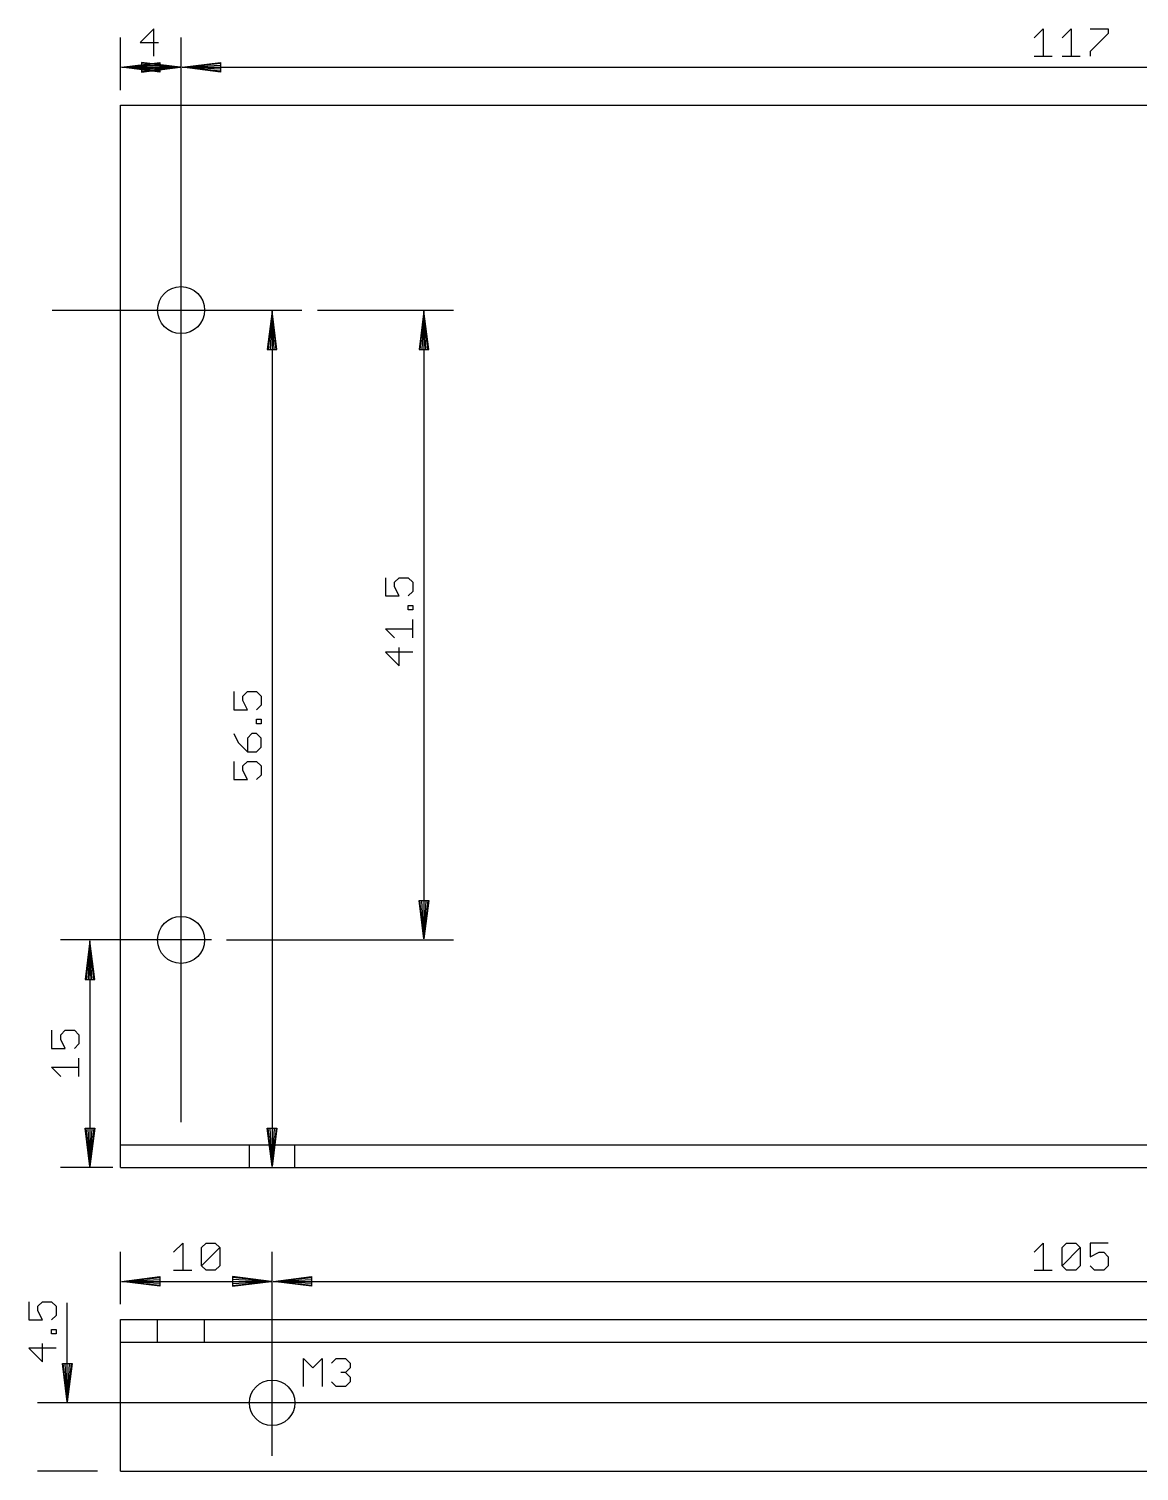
# Model space of a CAD drawing. Extents: x -9 to 622, y -48 to 444.
# Drawn here: x 344 to 417.1, y 291.5 to 386.5 of the extents above; entities that cross this region are included whole.
import ezdxf

# ---------------------------------------------------------------- set-up
doc = ezdxf.new("R2010")
doc.units = 0
doc.layers.add('20', color=7, linetype='CONTINUOUS')
doc.layers.add('47', color=2, linetype='CONTINUOUS')

msp = doc.modelspace()

# ---------------------------------------------------------------- linework, layer by layer
at = {"layer": '20'}
for p, q in [((350, 381.5), (475, 381.5)), ((350, 313), (350, 381.5)), ((350, 313), (358.5, 313)), ((350, 311.5), (350, 313)), ((358.5, 313), (361.5, 313)), ((358.5, 311.5), (358.5, 313)), ((361.5, 313), (463.5, 313)), ((361.5, 311.5), (361.5, 313)), ((350, 311.5), (358.5, 311.5)), ((358.5, 311.5), (361.5, 311.5)), ((361.5, 311.5), (463.5, 311.5)), ((350, 301.5), (352.45, 301.5)), ((350, 300), (350, 301.5)), ((352.45, 301.5), (355.55, 301.5)), ((352.45, 300), (352.45, 301.5)), ((355.55, 301.5), (469.45, 301.5)), ((355.55, 300), (355.55, 301.5)), ((350, 300), (352.45, 300)), ((350, 291.5), (350, 300)), ((352.45, 300), (355.55, 300)), ((355.55, 300), (469.45, 300)), ((350, 291.5), (475, 291.5))]:
    msp.add_line(p, q, dxfattribs=at)
for centre, radius in [((354, 368), 1.55), ((354, 326.5), 1.55), ((360, 296), 1.5)]:
    msp.add_circle(centre, radius, dxfattribs=at)
at = {"layer": '47'}
for p, q in [((350, 382.5), (350, 385.95)), ((352.2064, 386.5299), (351.3072, 385.6308)), ((352.2064, 384.7316), (352.2064, 386.5299)), ((354, 314.5), (354, 385.95)), ((354, 383.5), (354, 385.95)), ((410.2139, 385.9305), (410.8134, 386.5299)), ((410.8134, 386.5299), (410.8134, 384.7316)), ((412.0555, 385.9305), (412.6549, 386.5299)), ((412.6549, 386.5299), (412.6549, 384.7316)), ((413.8971, 386.5299), (415.096, 386.5299)), ((415.096, 386.2302), (413.8971, 385.0313)), ((415.096, 386.5299), (415.096, 386.2302)), ((351.3072, 385.6308), (352.5061, 385.6308)), ((413.8971, 385.0313), (413.8971, 384.7316)), ((350.065, 384), (352.6, 384.3192)), ((350.065, 384), (352.6, 384.26)), ((350.065, 384), (352.6, 384.13)), ((350.065, 384), (353.935, 384)), ((352.6, 383.6808), (350.065, 384)), ((352.6, 383.87), (350.065, 384)), ((352.6, 383.74), (350.065, 384)), ((353.935, 384), (351.4, 384.3192)), ((351.4, 384.3192), (351.4, 383.6808)), ((353.935, 384), (351.4, 384.26)), ((353.935, 384), (351.4, 384.13)), ((351.4, 383.6808), (353.935, 384)), ((351.4, 383.87), (353.935, 384)), ((351.4, 383.74), (353.935, 384)), ((352.6, 384.3192), (352.6, 383.6808)), ((354.065, 384), (356.6, 384.3192)), ((354.065, 384), (356.6, 384.26)), ((354.065, 384), (356.6, 384.13)), ((354.065, 384), (470.935, 384)), ((356.6, 383.6808), (354.065, 384)), ((356.6, 383.87), (354.065, 384)), ((356.6, 383.74), (354.065, 384)), ((356.6, 384.3192), (356.6, 383.6808)), ((410.2139, 384.7316), (411.4128, 384.7316)), ((412.0555, 384.7316), (413.2544, 384.7316)), ((345.5, 368), (361.95, 368)), ((360, 367.935), (359.6808, 365.4)), ((360, 367.935), (359.74, 365.4)), ((360, 367.935), (359.87, 365.4)), ((360, 367.935), (360, 311.565)), ((360.3192, 365.4), (360, 367.935)), ((360.13, 365.4), (360, 367.935)), ((360.26, 365.4), (360, 367.935)), ((363, 368), (371.95, 368)), ((370, 367.935), (369.6808, 365.4)), ((370, 367.935), (369.74, 365.4)), ((370, 367.935), (369.87, 365.4)), ((370, 367.935), (370, 326.565)), ((370.3192, 365.4), (370, 367.935)), ((370.13, 365.4), (370, 367.935)), ((370.26, 365.4), (370, 367.935)), ((359.6808, 365.4), (360.3192, 365.4)), ((369.6808, 365.4), (370.3192, 365.4)), ((367.4701, 350.3651), (367.4701, 349.1662)), ((368.0695, 350.0654), (368.3692, 350.3651)), ((368.0695, 349.7656), (368.0695, 350.0654)), ((368.3692, 349.1662), (368.0695, 349.7656)), ((368.3692, 350.3651), (368.9687, 350.3651)), ((368.9687, 350.3651), (369.2684, 350.0654)), ((369.2684, 350.0654), (369.2684, 349.4659)), ((367.4701, 349.1662), (368.3692, 349.1662)), ((369.2684, 349.4659), (368.9687, 349.1662)), ((368.9687, 348.2454), (368.9687, 348.5451)), ((368.9687, 348.5451), (369.2684, 348.5451)), ((369.2684, 348.2454), (368.9687, 348.2454)), ((369.2684, 348.5451), (369.2684, 348.2454)), ((368.0695, 346.4038), (367.4701, 347.0033)), ((367.4701, 347.0033), (369.2684, 347.0033)), ((369.2684, 346.4038), (369.2684, 347.6027)), ((369.2684, 345.4614), (367.4701, 345.4614)), ((367.4701, 345.4614), (368.3692, 344.5623)), ((368.3692, 344.5623), (368.3692, 345.7612)), ((357.4701, 342.8651), (357.4701, 341.6662)), ((358.0695, 342.5654), (358.3692, 342.8651)), ((358.0695, 342.2656), (358.0695, 342.5654)), ((358.3692, 341.6662), (358.0695, 342.2656)), ((358.3692, 342.8651), (358.9687, 342.8651)), ((358.9687, 342.8651), (359.2684, 342.5654)), ((359.2684, 342.5654), (359.2684, 341.9659)), ((357.4701, 341.6662), (358.3692, 341.6662)), ((359.2684, 341.9659), (358.9687, 341.6662)), ((358.9687, 340.7454), (358.9687, 341.0451)), ((358.9687, 341.0451), (359.2684, 341.0451)), ((359.2684, 340.7454), (358.9687, 340.7454)), ((359.2684, 341.0451), (359.2684, 340.7454)), ((357.4701, 340.1027), (357.7698, 339.5033)), ((357.7698, 339.5033), (358.3692, 338.9038)), ((358.669, 340.1027), (358.3692, 339.803)), ((358.3692, 339.803), (358.3692, 338.9038)), ((358.9687, 340.1027), (358.669, 340.1027)), ((359.2684, 339.803), (358.9687, 340.1027)), ((359.2684, 339.2036), (359.2684, 339.803)), ((358.3692, 338.9038), (358.9687, 338.9038)), ((358.9687, 338.9038), (359.2684, 339.2036)), ((357.4701, 338.2612), (357.4701, 337.0623)), ((358.0695, 337.9614), (358.3692, 338.2612)), ((358.0695, 337.6617), (358.0695, 337.9614)), ((358.3692, 337.0623), (358.0695, 337.6617)), ((358.3692, 338.2612), (358.9687, 338.2612)), ((358.9687, 338.2612), (359.2684, 337.9614)), ((359.2684, 337.362), (358.9687, 337.0623)), ((359.2684, 337.9614), (359.2684, 337.362)), ((357.4701, 337.0623), (358.3692, 337.0623)), ((370, 326.565), (369.6808, 329.1)), ((369.6808, 329.1), (370.3192, 329.1)), ((370, 326.565), (369.74, 329.1)), ((370, 326.565), (369.87, 329.1)), ((370.3192, 329.1), (370, 326.565)), ((370.13, 329.1), (370, 326.565)), ((370.26, 329.1), (370, 326.565)), ((356, 326.5), (346.05, 326.5)), ((348, 326.435), (347.6808, 323.9)), ((348, 326.435), (347.74, 323.9)), ((348, 326.435), (347.87, 323.9)), ((348, 326.435), (348, 311.565)), ((348.3192, 323.9), (348, 326.435)), ((348.13, 323.9), (348, 326.435)), ((348.26, 323.9), (348, 326.435)), ((357, 326.5), (371.95, 326.5)), ((347.6808, 323.9), (348.3192, 323.9)), ((345.4701, 320.5488), (345.4701, 319.3499)), ((346.0695, 320.2491), (346.3692, 320.5488)), ((346.3692, 320.5488), (346.9687, 320.5488)), ((346.9687, 320.5488), (347.2684, 320.2491)), ((345.4701, 319.3499), (346.3692, 319.3499)), ((346.0695, 319.9494), (346.0695, 320.2491)), ((346.3692, 319.3499), (346.0695, 319.9494)), ((347.2684, 319.6496), (346.9687, 319.3499)), ((347.2684, 320.2491), (347.2684, 319.6496)), ((347.2684, 317.5083), (347.2684, 318.7072)), ((346.0695, 317.5083), (345.4701, 318.1078)), ((345.4701, 318.1078), (347.2684, 318.1078)), ((348, 311.565), (347.6808, 314.1)), ((347.6808, 314.1), (348.3192, 314.1)), ((348, 311.565), (347.74, 314.1)), ((348, 311.565), (347.87, 314.1)), ((348.3192, 314.1), (348, 311.565)), ((348.13, 314.1), (348, 311.565)), ((348.26, 314.1), (348, 311.565)), ((360, 311.565), (359.6808, 314.1)), ((359.6808, 314.1), (360.3192, 314.1)), ((360, 311.565), (359.74, 314.1)), ((360, 311.565), (359.87, 314.1)), ((360.3192, 314.1), (360, 311.565)), ((360.13, 314.1), (360, 311.565)), ((360.26, 314.1), (360, 311.565)), ((349.5, 311.5), (346.05, 311.5)), ((358.5, 311.5), (361.95, 311.5)), ((353.5083, 305.9305), (354.1078, 306.5299)), ((354.1078, 306.5299), (354.1078, 304.7316)), ((355.3499, 306.2302), (355.6496, 306.5299)), ((355.3499, 305.0313), (355.3499, 306.2302)), ((355.3499, 305.0313), (356.5488, 306.2302)), ((355.6496, 306.5299), (356.2491, 306.5299)), ((356.2491, 306.5299), (356.5488, 306.2302)), ((356.5488, 306.2302), (356.5488, 305.0313)), ((410.2139, 305.9305), (410.8134, 306.5299)), ((410.8134, 306.5299), (410.8134, 304.7316)), ((412.0555, 306.2302), (412.3552, 306.5299)), ((412.0555, 305.0313), (412.0555, 306.2302)), ((412.0555, 305.0313), (413.2544, 306.2302)), ((412.3552, 306.5299), (412.9547, 306.5299)), ((412.9547, 306.5299), (413.2544, 306.2302)), ((413.2544, 306.2302), (413.2544, 305.0313)), ((415.096, 306.5299), (413.8971, 306.5299)), ((413.8971, 306.5299), (413.8971, 305.6308)), ((350, 302.5), (350, 305.95)), ((360, 292.5), (360, 305.95)), ((360, 302.5), (360, 305.95)), ((413.8971, 305.6308), (414.4965, 305.9305)), ((414.4965, 305.9305), (414.7962, 305.9305)), ((414.7962, 305.9305), (415.096, 305.6308)), ((415.096, 305.6308), (415.096, 305.0313)), ((350.065, 304), (352.6, 304.3192)), ((350.065, 304), (352.6, 304.26)), ((350.065, 304), (352.6, 304.13)), ((352.6, 304.3192), (352.6, 303.6808)), ((353.5083, 304.7316), (354.7072, 304.7316)), ((355.6496, 304.7316), (355.3499, 305.0313)), ((356.2491, 304.7316), (355.6496, 304.7316)), ((356.5488, 305.0313), (356.2491, 304.7316)), ((359.935, 304), (357.4, 304.3192)), ((357.4, 304.3192), (357.4, 303.6808)), ((359.935, 304), (357.4, 304.26)), ((359.935, 304), (357.4, 304.13)), ((360.065, 304), (362.6, 304.3192)), ((360.065, 304), (362.6, 304.26)), ((360.065, 304), (362.6, 304.13)), ((362.6, 304.3192), (362.6, 303.6808)), ((410.2139, 304.7316), (411.4128, 304.7316)), ((412.3552, 304.7316), (412.0555, 305.0313)), ((412.9547, 304.7316), (412.3552, 304.7316)), ((413.2544, 305.0313), (412.9547, 304.7316)), ((414.1968, 304.7316), (413.8971, 305.0313)), ((414.7962, 304.7316), (414.1968, 304.7316)), ((415.096, 305.0313), (414.7962, 304.7316)), ((350.065, 304), (359.935, 304)), ((352.6, 303.6808), (350.065, 304)), ((352.6, 303.87), (350.065, 304)), ((352.6, 303.74), (350.065, 304)), ((357.4, 303.6808), (359.935, 304)), ((357.4, 303.87), (359.935, 304)), ((357.4, 303.74), (359.935, 304)), ((360.065, 304), (464.935, 304)), ((362.6, 303.6808), (360.065, 304)), ((362.6, 303.87), (360.065, 304)), ((362.6, 303.74), (360.065, 304)), ((343.9701, 302.6628), (343.9701, 301.464)), ((344.5695, 302.3631), (344.8692, 302.6628)), ((344.5695, 302.0634), (344.5695, 302.3631)), ((344.8692, 302.6628), (345.4687, 302.6628)), ((345.4687, 302.6628), (345.7684, 302.3631)), ((345.7684, 302.3631), (345.7684, 301.7637)), ((346.5, 296.065), (346.5, 302.5809)), ((343.9701, 301.464), (344.8692, 301.464)), ((344.8692, 301.464), (344.5695, 302.0634)), ((345.7684, 301.7637), (345.4687, 301.464)), ((345.4687, 300.5432), (345.4687, 300.8429)), ((345.4687, 300.8429), (345.7684, 300.8429)), ((345.7684, 300.5432), (345.4687, 300.5432)), ((345.7684, 300.8429), (345.7684, 300.5432)), ((345.7684, 299.6008), (343.9701, 299.6008)), ((343.9701, 299.6008), (344.8692, 298.7016)), ((344.8692, 298.7016), (344.8692, 299.9005)), ((346.5, 296.065), (346.1808, 298.6)), ((346.1808, 298.6), (346.8192, 298.6)), ((346.5, 296.065), (346.24, 298.6)), ((346.5, 296.065), (346.37, 298.6)), ((346.8192, 298.6), (346.5, 296.065)), ((346.63, 298.6), (346.5, 296.065)), ((346.76, 298.6), (346.5, 296.065)), ((362.0762, 297.0762), (362.0762, 298.9254)), ((362.0762, 298.9254), (362.6926, 298.309)), ((362.6926, 298.309), (363.309, 298.9254)), ((363.309, 298.9254), (363.309, 297.0762)), ((363.9178, 298.6172), (364.226, 298.9254)), ((364.226, 298.9254), (364.8424, 298.9254)), ((364.8424, 298.9254), (365.1506, 298.6172)), ((365.1506, 298.6172), (365.1506, 298.309)), ((364.8424, 298.0008), (364.5342, 298.0008)), ((365.1506, 298.309), (364.8424, 298.0008)), ((364.8424, 298.0008), (365.1506, 297.6926)), ((365.1506, 297.6926), (365.1506, 297.3844)), ((364.226, 297.0762), (363.9178, 297.3844)), ((364.8424, 297.0762), (364.226, 297.0762)), ((365.1506, 297.3844), (364.8424, 297.0762)), ((471.5, 296), (344.55, 296)), ((348.5, 291.5), (344.55, 291.5))]:
    msp.add_line(p, q, dxfattribs=at)

doc.saveas('drawing.dxf')
